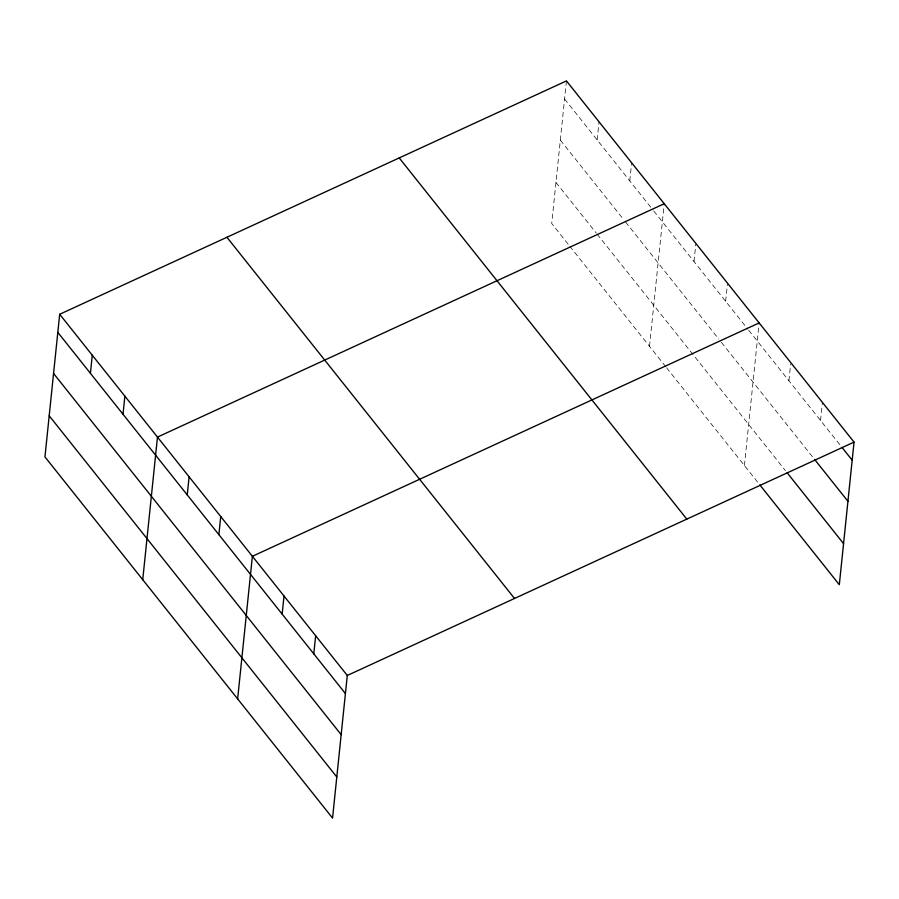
<?xml version="1.0" encoding="UTF-8"?>
<svg xmlns="http://www.w3.org/2000/svg" width="899" height="899" viewBox="0 0 899 899"><rect width="100%" height="100%" fill="white"/><g stroke="black" fill="none" stroke-linecap="round" stroke-linejoin="round"><path stroke-width="0.67" stroke-dasharray="4.5 3.37" d="M566.449 80.91L551.716 223.525L568.865 245.067M597.172 139.941L599.037 121.848M629.772 180.879L631.637 162.786M649.494 346.329L664.237 203.725M693.994 261.542L695.871 243.449M725.639 301.277L727.505 283.185M744.406 465.525L759.138 322.921M788.906 380.738L790.637 364.039M820.54 420.474L822.416 402.381M564.583 99.002L652.932 209.961M653.787 211.04L747.867 329.191M748.721 330.27L841.059 446.241M560.335 140.098L623.805 219.817M625.524 221.963L718.829 339.148M721.391 342.362L813.73 458.344M555.953 182.43L596.273 233.066M597.127 234.133L785.423 470.604M569.719 246.146L665.743 366.725M666.597 367.803L758.936 483.774"/><path stroke-width="1.35" d="M59.682 314.279L44.95 456.894L332.551 818.09L347.284 675.475L59.682 314.279L566.449 80.91L854.05 442.106L839.318 584.721L759.79 484.853M90.417 373.31L92.282 355.217M123.006 414.248L124.882 396.156M142.739 579.698L157.471 437.094L664.237 203.725M187.239 494.911L189.105 476.818M218.873 534.647L220.749 516.554M237.639 698.894L252.383 556.29L759.138 322.921M282.151 614.107L284.017 596.015M313.785 653.843L315.65 635.75M347.284 675.475L854.05 442.106M841.925 447.32L852.185 460.198M814.584 459.411L847.937 501.294M787.131 472.75L843.554 543.625M399.212 157.921L686.814 519.128M226.919 237.269L514.52 598.464M57.817 332.372L345.418 693.567M53.569 373.467L341.171 734.663M49.198 415.799L336.799 776.994"/></g></svg>
